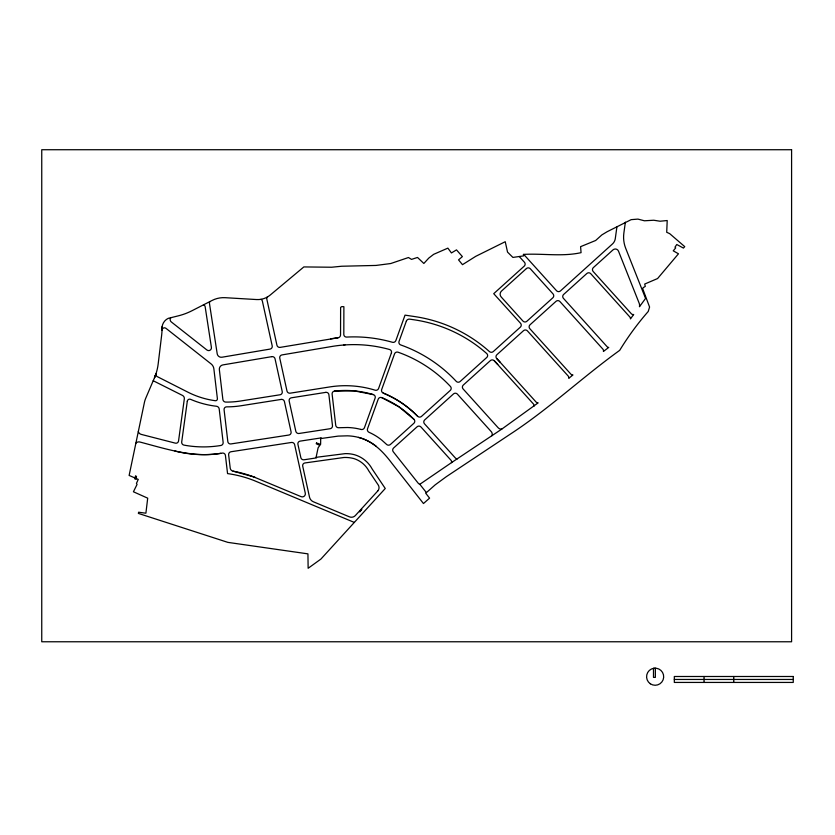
<?xml version="1.0" encoding="UTF-8"?>
<svg xmlns="http://www.w3.org/2000/svg" width="835" height="835" viewBox="0 0 835 835"><rect width="100%" height="100%" fill="white"/><g stroke="black" fill="none" stroke-linecap="round" stroke-linejoin="round"><path stroke-width="1.25" d="M316.1 457.329L345.168 453.635A32.043 32.043 0 0 1 354.718 454.793A29.329 29.329 0 0 1 372.201 469.051L385.259 488.496L320.922 559.053L308.136 568.28L307.938 553.866L227.871 542.374L138.37 513.41L138.6 512.22L145.895 513.201L147.701 498.171L133.423 491.773L137.055 484.425L136.449 483.392L138.245 479.394L129.122 475.439L144.392 402.564A23.787 23.787 0 0 1 145.791 398.118L154.506 377.691A50.862 50.862 0 0 0 155.978 373.798A2.39 2.39 0 0 0 157.189 376.585L187.875 392.158A86.235 86.235 0 0 0 215.326 400.716A1.827 1.827 0 0 0 217.392 398.692L213.875 368.882A7.473 7.473 0 0 0 211.078 363.893L165.925 328.301A2.411 2.411 0 0 0 162.042 330.023L162.073 326.84A11.001 11.001 0 0 1 168.263 318.344L178.419 315.818A63.93 63.93 0 0 0 192.092 310.683L212.121 300.433A25.28 25.28 0 0 1 225.137 297.688L256.627 299.556A19.33 19.33 0 0 0 270.164 295.089L303.846 266.929L331.652 267.231L341.682 266.24L376.042 265.436L390.759 263.526L408.461 257.524L411.53 259.393L417.51 257.451L423.846 263.474L428.814 258.057L433.668 254.331L447.873 248.131L451.432 252.942L456.495 249.884L462.381 256.606L458.551 259.883L462.486 264.674L475.72 256.345L505.238 241.712L507.544 252.118L512.899 257.42L523.712 255.875L523.347 254.414C542.677 253.287 562.018 256.877 581.066 252.661L580.596 246.659L595.668 240.48L601.858 234.906L607.055 231.765L631.166 219.647L637.94 219.104L644.443 220.784L653.753 220.242L660.057 221.223L667.207 220.534L666.716 232.287L669.67 233.633L684.731 246.628L683.447 248.078L676.778 244.509L674.972 247.16L675.672 247.943L673.229 250.813L678.479 253.788L657.583 278.546L644.703 284.046L645.278 286.405L643.023 287.783L642.793 288.952L649.578 307.05L648.221 311.486A282.011 282.011 0 0 0 619.695 350.345C582.517 377.138 549.086 408.743 510.665 433.897L446.391 476.628L435.233 484.811L425.704 493.224L429.576 498.14L423.47 503.536L392.012 463.456C383.463 451.996 372.848 440.901 358.465 437.383A50.017 50.017 0 0 0 347.443 435.828L338.123 436.11L320.703 438.573L320.619 444.303L318.114 447.779L316.1 457.329L316.559 457.862L304.044 459.782A2.849 2.849 0 0 1 300.83 457.58L297.918 444.324A2.651 2.651 0 0 1 300.109 441.13L321.256 437.884L320.703 438.573M616.888 227.047L615.301 238.539A9.018 9.018 0 0 1 612.42 243.997L560.442 290.935A2.745 2.745 0 0 1 556.559 290.737L523.764 254.414M625.373 222.162L623.87 233.038A30.331 30.331 0 0 0 625.718 248.371L645.58 298.429L639.453 306.727A6.336 6.336 0 0 0 639.14 303.136L618.505 251.158A3.434 3.434 0 0 0 613.005 249.874L593.361 267.607A2.745 2.745 0 0 0 593.174 271.49L631.323 313.741A2.474 2.474 0 0 0 633.713 314.492L630.467 318.886A3.1 3.1 0 0 0 629.673 316.799L590.742 273.682A2.745 2.745 0 0 0 586.859 273.483L563.625 294.463A2.745 2.745 0 0 0 563.437 298.345L607.035 346.629A2.474 2.474 0 0 0 608.725 347.433L603.423 351.441A2.62 2.62 0 0 0 602.828 349.061L559.899 301.529A2.745 2.745 0 0 0 556.016 301.331L530.027 324.805A2.745 2.745 0 0 0 529.828 328.687L570.785 374.038A2.839 2.839 0 0 0 572.946 374.978L568.76 378.328A2.662 2.662 0 0 0 568.134 375.98L527.407 330.879A2.745 2.745 0 0 0 523.524 330.681L496.877 354.739A2.693 2.693 0 0 0 496.752 358.612A143.192 143.192 0 0 1 500.196 362.286L535.986 401.927A2.839 2.839 0 0 0 538.147 402.867L501.772 429.117L451.484 462.632A2.526 2.526 0 0 0 450.942 460.189L420.965 426.998A2.745 2.745 0 0 0 417.082 426.8L393.609 447.988A2.797 2.797 0 0 0 393.348 451.881L418.053 483.006A4.081 4.081 0 0 0 419.828 484.3L426.382 492.587M155.978 373.798L154.506 377.691A50.549 50.549 0 0 0 158.18 363.924L161.604 335.555A65.422 65.422 0 0 0 162.073 326.84A65.986 65.986 0 0 1 162.042 330.023M419.828 484.3L451.725 462.475M519.255 256.522L524.432 262.253A2.745 2.745 0 0 1 524.234 266.135L493.725 293.68L520.529 323.27A2.745 2.745 0 0 1 520.33 327.153L493.318 351.545A2.922 2.922 0 0 1 489.404 351.556A143.192 143.192 0 0 0 414.974 316.622L405.027 315.139L395.884 340.513A2.849 2.849 0 0 1 392.419 342.277A139.904 139.904 0 0 0 346.619 337.079A2.662 2.662 0 0 1 343.811 334.407L343.884 306.706L341.755 306.612L340.617 307.395L340.544 334.898A2.933 2.933 0 0 1 337.945 337.799L280.153 347.381A2.829 2.829 0 0 1 276.928 345.199L266.866 299.348A3.455 3.455 0 0 1 267.085 297.187M135.886 443.176A4.071 4.071 0 0 1 139.873 442.018C166.645 449.032 194.315 458.384 222.34 453.081A2.693 2.693 0 0 1 225.419 455.43L227.558 473.591A114.875 114.875 0 0 1 254.059 480.532L354.311 522.428M343.78 345.012L344.97 344.918M360.689 429.357L360.584 429.336A58.335 58.335 0 0 0 347.631 427.51L338.718 427.729A2.829 2.829 0 0 1 335.722 425.234L332.121 394.13A2.756 2.756 0 0 1 334.543 391.083L354.144 390.853L373.381 394.621A2.682 2.682 0 0 1 375.113 398.097L364.457 427.656A2.86 2.86 0 0 1 361.012 429.451L360.877 429.409M674.315 679.46L793.25 679.46M233.111 471.17L253.548 476.827L301.153 496.668A3.048 3.048 0 0 0 305.297 493.203L294.64 444.669A2.849 2.849 0 0 0 291.425 442.466L231.003 451.745A2.808 2.808 0 0 0 228.644 454.845L230.209 468.08A3.57 3.57 0 0 0 232.85 471.107L233.111 471.17A118.142 118.142 0 0 1 255.291 477.505M153.202 380.739L182.489 395.435A3.382 3.382 0 0 1 184.316 398.911L178.544 440.995A2.588 2.588 0 0 1 175.34 443.145L141.313 434.409A4.3 4.3 0 0 1 138.307 431.611M383.265 393.087C396.124 398.441 407.845 406.342 417.615 416.268A2.797 2.797 0 0 0 421.498 416.404L450.274 390.415A2.766 2.766 0 0 0 450.441 386.469A132.17 132.17 0 0 0 398.065 352.203A2.766 2.766 0 0 0 394.548 353.863L381.678 389.538A2.808 2.808 0 0 0 383.265 393.087A100.503 100.503 0 0 1 417.615 416.268M381.752 397.617L399.005 406.843L414.014 419.389A2.703 2.703 0 0 1 413.889 423.272L390.425 444.46A2.818 2.818 0 0 1 386.647 444.47L381.866 440.17A57.093 57.093 0 0 0 369.07 432.321A2.849 2.849 0 0 1 367.536 428.752L378.203 399.193A2.693 2.693 0 0 1 381.752 397.617A95.743 95.743 0 0 1 414.014 419.389M496.752 358.612L500.196 362.286M501.772 429.117A4.582 4.582 0 0 1 498.025 427.614L463.101 388.943A2.745 2.745 0 0 1 463.3 385.06L490.364 360.616A2.808 2.808 0 0 1 494.268 360.751L533.356 403.889A2.588 2.588 0 0 1 533.951 406.227M733.777 676.496L733.777 682.435M704.051 676.496L704.051 682.435M457.34 458.864A2.985 2.985 0 0 1 455.273 457.883L424.493 423.804A2.745 2.745 0 0 1 424.691 419.921L453.488 393.922A2.745 2.745 0 0 1 457.371 394.12L491.21 431.601A3.851 3.851 0 0 1 491.878 435.745M494.268 360.751A144.497 144.497 0 0 1 497.764 364.477M334.543 391.083A95.743 95.743 0 0 1 373.381 394.621M330.597 338.843A139.904 139.904 0 0 1 337.945 337.799M358.465 437.383A48.764 48.764 0 0 1 376.47 446.506M220.837 453.311A114.478 114.478 0 0 1 174.953 451.036M170.831 317.707A2.975 2.975 0 0 0 171.29 321.934L206.944 350.022A2.776 2.776 0 0 0 211.412 347.423L205.159 306.779A2.338 2.338 0 0 0 203.448 304.869M209.856 301.581A3.361 3.361 0 0 0 209.501 303.679L217.194 353.769A4.144 4.144 0 0 0 221.985 357.223L270.039 349.093A2.672 2.672 0 0 0 272.2 345.878L262.399 301.226A2.933 2.933 0 0 0 261 299.316M187.301 401.228L181.706 441.955A2.829 2.829 0 0 0 183.992 445.118A106.744 106.744 0 0 0 219.657 445.671L220.784 445.493A2.808 2.808 0 0 0 223.143 442.393L219.208 409.014A3.152 3.152 0 0 0 216.432 406.248A91.579 91.579 0 0 1 190.61 399.349A2.39 2.39 0 0 0 187.301 401.228M135.437 476.159L135.02 479.102L136.074 479.248L136.491 476.305L135.437 476.159M316.496 443.02L316.277 443.792L318.98 444.982L319.356 443.834L316.496 443.02M391.396 352.975L378.599 388.452A2.818 2.818 0 0 1 375.124 390.185A100.503 100.503 0 0 0 329.762 386.929L290.194 393.181A2.839 2.839 0 0 1 286.969 390.978L279.767 358.132A2.672 2.672 0 0 1 281.927 354.927L331.892 346.473A132.17 132.17 0 0 1 389.611 349.521A2.651 2.651 0 0 1 391.396 352.975M406.342 321.151L399.036 341.421A2.735 2.735 0 0 0 400.696 344.928A139.904 139.904 0 0 1 456.244 381.355A2.766 2.766 0 0 0 460.116 381.522L486.784 357.453A2.599 2.599 0 0 0 486.763 353.581A139.925 139.925 0 0 0 414.494 319.857L409.703 319.147A3.089 3.089 0 0 0 406.342 321.151M377.764 490.97L355.376 515.529A5.292 5.292 0 0 1 349.437 516.844L313.438 501.804A6.68 6.68 0 0 1 309.493 497.075L302.708 466.149A2.651 2.651 0 0 1 304.9 462.955L344.062 457.476A34.256 34.256 0 0 1 353.685 458.519A25.467 25.467 0 0 1 368.882 471.044L378.213 484.947A4.895 4.895 0 0 1 377.764 490.97M361.68 509.35L359.843 511.74L361.68 509.35M526.426 268.557L501.501 291.071A4.185 4.185 0 0 0 501.198 296.978L522.961 321.078A2.745 2.745 0 0 0 526.843 321.277L552.833 297.803A2.745 2.745 0 0 0 553.031 293.92L530.308 268.755A2.745 2.745 0 0 0 526.426 268.557M271.813 356.639L222.924 364.905A4.311 4.311 0 0 0 219.354 369.665L222.872 399.464A2.975 2.975 0 0 0 225.784 402.084A86.83 86.83 0 0 0 240.438 401.03L280.049 394.778A2.662 2.662 0 0 0 282.23 391.573L275.039 358.82A2.829 2.829 0 0 0 271.813 356.639M281.218 399.412L241.179 405.726A91.579 91.579 0 0 1 226.64 406.854A2.568 2.568 0 0 0 224.083 409.724L227.83 441.59A2.693 2.693 0 0 0 230.919 443.938L288.879 435.035A2.651 2.651 0 0 0 291.071 431.841L284.432 401.604A2.839 2.839 0 0 0 281.218 399.412M325.807 392.366L291.352 397.804A2.662 2.662 0 0 0 289.171 401.009L295.809 431.267A2.849 2.849 0 0 0 299.024 433.48L330.107 428.72A2.797 2.797 0 0 0 332.476 425.631L328.896 394.715A2.682 2.682 0 0 0 325.807 392.366M791.59 149.726L41.75 149.726L41.75 641.771L791.59 641.771L791.59 149.726M655.36 668.324L653.492 668.324L653.492 677.383L655.36 677.383L655.36 668.324M793.25 676.496L674.315 676.496L674.315 682.435L793.25 682.435L793.25 676.496M650.34 683.802A8.559 8.559 0 0 0 663.668 677.331A8.559 8.559 0 0 0 651.394 669.023A8.559 8.559 0 0 0 650.34 683.802"/></g></svg>
